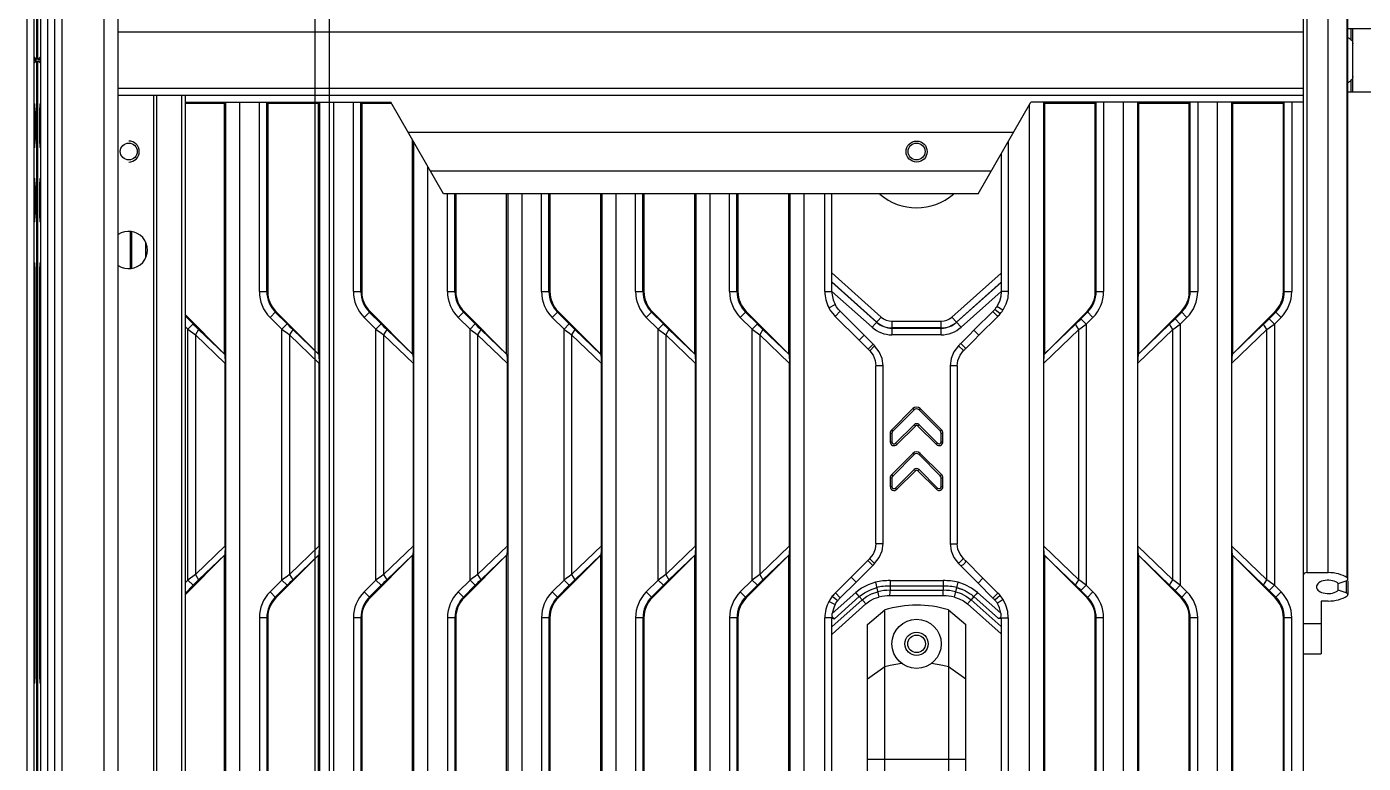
# Model space of a CAD drawing. Header units: millimetres. Extents: x -3132 to 28633, y 682 to 5849.
# Drawn here: x 23559.4 to 23749.4, y 4235.7 to 4340.5 of the extents above; entities that cross this region are included whole.
import ezdxf

# ---------------------------------------------------------------- set-up
doc = ezdxf.new("R2010")
doc.units = ezdxf.units.MM
doc.layers.add('02___PRT_ALL_AXES', color=7, linetype='Continuous')

# ---------------------------------------------------------------- blocks, each defined once
blk = doc.blocks.new('134567')
at = {"color": 7, "linetype": 'Continuous'}
for p, q in [((3385.58, -350.66), (3385.58, 376.34)), ((3206.08, -323.66), (3206.08, 349.34)), ((3208.08, -323.66), (3208.08, 349.34)), ((3215.08, -323.66), (3215.08, 349.34)), ((3217.08, -323.66), (3217.08, 349.34)), ((3705.08, 349.34), (3705.08, -323.66)), ((3391.78, -185.78), (3391.78, 211.46)), ((3386.08, 210.73), (3386.08, -185.04)), ((3389.08, -185.04), (3389.08, 210.73)), ((3391.89, -111.27), (3391.89, 136.96)), ((3705.48, 137.74), (3705.48, -112.06)), ((3205.68, -112.06), (3205.68, 4.84)), ((3385.58, -108.16), (3217.08, -108.16)), ((3205.68, -112.06), (3206.08, -111.66)), ((3206.08, -112.06), (3205.68, -112.06)), ((3705.48, -112.06), (3705.08, -111.66)), ((3705.48, -112.06), (3705.08, -112.06)), ((3206.08, -112.66), (3205.68, -112.26)), ((3205.68, -229.16), (3205.68, -112.26)), ((3205.68, -112.26), (3206.08, -112.26)), ((3391.89, -185.96), (3391.89, -113.04)), ((3705.48, -112.26), (3705.08, -112.26)), ((3705.08, -112.66), (3705.48, -112.26)), ((3705.48, -112.26), (3705.48, -217.16)), ((3217.08, -116.16), (3385.58, -116.16)), ((3217.08, -117.16), (3385.58, -117.16)), ((3222.08, -117.16), (3222.08, -298.16)), ((3222.58, -321.16), (3222.58, -117.16)), ((3226.08, -117.16), (3226.08, -323.16)), ((3226.58, -117.16), (3226.58, -323.16)), ((3205.9, -119.43), (3205.9, -123.53)), ((3206.08, -119.43), (3205.9, -119.43)), ((3205.95, -118.43), (3206.08, -118.3)), ((3205.95, -118.43), (3206.08, -118.43)), ((3226.58, -118.16), (3255.83, -118.16)), ((3226.58, -118.29), (3232.19, -118.29)), ((3232.19, -118.29), (3232.32, -118.16)), ((3232.19, -153.96), (3232.19, -118.29)), ((3232.34, -118.16), (3232.34, -323.16)), ((3234.33, -118.16), (3234.33, -323.16)), ((3237.15, -145.07), (3237.15, -118.16)), ((3238.2, -145.07), (3238.2, -118.15)), ((3238.34, -118.29), (3238.21, -118.16)), ((3238.34, -118.29), (3238.34, -145.07)), ((3238.34, -118.29), (3245.56, -118.29)), ((3245.56, -118.29), (3245.69, -118.16)), ((3245.56, -153.96), (3245.56, -118.29)), ((3245.71, -118.16), (3245.71, -341.16)), ((3247.7, -118.16), (3247.7, -341.16)), ((3250.52, -145.07), (3250.52, -118.16)), ((3251.57, -145.07), (3251.57, -118.15)), ((3251.71, -118.29), (3251.58, -118.16)), ((3251.71, -118.29), (3251.71, -145.07)), ((3251.71, -118.29), (3255.9, -118.29)), ((3263.33, -131.16), (3255.83, -118.16)), ((3339.33, -131.16), (3346.84, -118.16)), ((3346.61, -341.16), (3346.61, -118.55)), ((3385.58, -118.16), (3346.84, -118.16)), ((3348.61, -118.16), (3348.61, -341.16)), ((3348.75, -118.29), (3348.62, -118.16)), ((3348.75, -118.29), (3355.98, -118.29)), ((3348.75, -118.29), (3348.75, -153.96)), ((3355.98, -118.29), (3356.11, -118.16)), ((3355.98, -145.07), (3355.98, -118.29)), ((3356.11, -145.07), (3356.1, -118.15)), ((3357.17, -118.16), (3357.17, -145.07)), ((3359.98, -341.16), (3359.98, -118.16)), ((3361.98, -118.16), (3361.98, -341.16)), ((3362.12, -118.29), (3361.99, -118.16)), ((3362.12, -118.29), (3369.35, -118.29)), ((3362.12, -118.29), (3362.12, -153.96)), ((3369.35, -118.29), (3369.48, -118.16)), ((3369.35, -145.07), (3369.35, -118.29)), ((3369.48, -145.07), (3369.47, -118.15)), ((3370.54, -118.16), (3370.54, -145.07)), ((3373.35, -341.16), (3373.35, -118.16)), ((3375.35, -118.16), (3375.35, -341.16)), ((3375.49, -118.29), (3375.36, -118.16)), ((3375.49, -118.29), (3382.72, -118.29)), ((3375.49, -118.29), (3375.49, -153.96)), ((3382.72, -118.29), (3382.85, -118.16)), ((3382.72, -145.07), (3382.72, -118.29)), ((3382.85, -145.07), (3382.84, -118.15)), ((3383.91, -118.16), (3383.91, -145.07)), ((3705.08, -118.3), (3705.21, -118.43)), ((3705.08, -118.43), (3705.21, -118.43)), ((3705.26, -119.43), (3705.08, -119.43)), ((3705.26, -119.43), (3705.26, -123.53)), ((3258.28, -122.41), (3344.39, -122.41)), ((3205.9, -123.53), (3206.08, -123.53)), ((3205.95, -124.53), (3206.08, -124.66)), ((3206.08, -124.53), (3205.95, -124.53)), ((3258.93, -153.96), (3258.93, -123.54)), ((3259.08, -123.79), (3259.08, -341.16)), ((3343.61, -123.74), (3343.61, -145.07)), ((3705.08, -123.53), (3705.26, -123.53)), ((3705.21, -124.53), (3705.08, -124.53)), ((3705.08, -124.66), (3705.21, -124.53)), ((3261.07, -127.24), (3261.07, -341.16)), ((3342.61, -125.48), (3342.61, -145.06)), ((3205.95, -129.03), (3206.08, -128.9)), ((3205.95, -129.03), (3206.08, -129.03)), ((3261.46, -127.91), (3341.21, -127.91)), ((3705.08, -128.9), (3705.21, -129.03)), ((3705.08, -129.03), (3705.21, -129.03)), ((3205.9, -130.03), (3205.9, -134.13)), ((3206.08, -130.03), (3205.9, -130.03)), ((3705.26, -130.03), (3705.08, -130.03)), ((3705.26, -130.03), (3705.26, -134.13)), ((3339.33, -131.16), (3263.33, -131.16)), ((3263.89, -145.07), (3263.89, -131.16)), ((3264.94, -145.07), (3264.94, -131.16)), ((3265.08, -131.16), (3265.08, -145.07)), ((3272.3, -153.96), (3272.3, -131.16)), ((3272.45, -131.16), (3272.45, -341.16)), ((3274.44, -131.16), (3274.44, -341.16)), ((3277.26, -145.07), (3277.26, -131.16)), ((3278.31, -145.07), (3278.31, -131.16)), ((3278.45, -131.16), (3278.45, -145.07)), ((3285.67, -153.96), (3285.67, -131.16)), ((3285.82, -131.16), (3285.82, -341.16)), ((3287.81, -131.16), (3287.81, -341.16)), ((3290.63, -145.07), (3290.63, -131.16)), ((3291.68, -145.07), (3291.68, -131.16)), ((3291.82, -131.16), (3291.82, -145.07)), ((3299.04, -153.96), (3299.04, -131.16)), ((3299.19, -131.16), (3299.19, -341.16)), ((3301.18, -131.16), (3301.18, -341.16)), ((3304, -145.07), (3304, -131.16)), ((3305.05, -145.07), (3305.05, -131.16)), ((3305.19, -131.16), (3305.19, -145.07)), ((3312.41, -153.96), (3312.41, -131.16)), ((3312.56, -131.16), (3312.56, -341.16)), ((3314.55, -131.16), (3314.55, -341.16)), ((3317.55, -145.07), (3317.55, -131.16)), ((3318.55, -145.05), (3318.55, -131.16)), ((3205.9, -134.13), (3206.08, -134.13)), ((3705.08, -134.13), (3705.26, -134.13)), ((3205.95, -135.13), (3206.08, -135.26)), ((3206.08, -135.13), (3205.95, -135.13)), ((3218.82, -141.78), (3218.82, -136.53)), ((3218.97, -136.55), (3218.97, -141.77)), ((3705.21, -135.13), (3705.08, -135.13)), ((3705.08, -135.26), (3705.21, -135.13)), ((3220.96, -138.05), (3220.96, -140.26)), ((3205.9, -142.03), (3205.9, -199.7)), ((3206.08, -142.03), (3205.9, -142.03)), ((3205.95, -141.03), (3206.08, -140.9)), ((3205.95, -141.03), (3206.08, -141.03)), ((3325.56, -148.7), (3318.55, -142.41)), ((3342.61, -142.44), (3335.61, -148.7)), ((3705.08, -140.9), (3705.21, -141.03)), ((3705.08, -141.03), (3705.21, -141.03)), ((3705.26, -142.03), (3705.08, -142.03)), ((3705.26, -199.7), (3705.26, -142.03)), ((3324.93, -149.41), (3318.55, -143.69)), ((3318.55, -143.75), (3324.9, -149.44)), ((3342.61, -143.71), (3336.24, -149.41)), ((3336.27, -149.44), (3342.61, -143.77)), ((3237.15, -145.07), (3238.34, -145.07)), ((3250.52, -145.07), (3251.71, -145.07)), ((3263.89, -145.07), (3265.08, -145.07)), ((3277.26, -145.07), (3278.45, -145.07)), ((3290.63, -145.07), (3291.82, -145.07)), ((3304, -145.07), (3305.19, -145.07)), ((3317.55, -145.07), (3318.55, -145.04)), ((3318.55, -145.04), (3324.26, -150.15)), ((3336.91, -150.15), (3342.61, -145.05)), ((3343.61, -145.07), (3342.61, -145.05)), ((3355.98, -145.07), (3357.17, -145.07)), ((3369.35, -145.07), (3370.54, -145.07)), ((3382.72, -145.07), (3383.91, -145.07)), ((3239.51, -147.9), (3238.67, -148.74)), ((3241.1, -149.68), (3239.41, -148)), ((3245.56, -153.96), (3239.51, -147.9)), ((3252.88, -147.9), (3252.04, -148.74)), ((3254.47, -149.68), (3252.78, -148)), ((3258.93, -153.96), (3252.88, -147.9)), ((3266.25, -147.9), (3265.41, -148.74)), ((3267.84, -149.68), (3266.15, -148)), ((3272.3, -153.96), (3266.25, -147.9)), ((3279.62, -147.9), (3278.78, -148.74)), ((3281.21, -149.68), (3279.52, -148)), ((3285.67, -153.96), (3279.62, -147.9)), ((3292.99, -147.9), (3292.15, -148.74)), ((3294.58, -149.68), (3292.89, -148)), ((3299.04, -153.96), (3292.99, -147.9)), ((3306.36, -147.9), (3305.52, -148.74)), ((3307.95, -149.68), (3306.26, -148)), ((3312.41, -153.96), (3306.36, -147.9)), ((3318.11, -147.36), (3319, -146.91)), ((3319.02, -148.6), (3319.72, -147.88)), ((3323.12, -151.28), (3319.72, -147.88)), ((3341.52, -147.8), (3338.74, -150.58)), ((3342.13, -148.6), (3341.43, -147.89)), ((3342.46, -148.24), (3341.69, -147.6)), ((3342.86, -147.71), (3342.01, -147.17)), ((3354.81, -147.9), (3348.75, -153.96)), ((3353.95, -148.95), (3354.9, -148)), ((3355.65, -148.74), (3354.81, -147.9)), ((3368.18, -147.9), (3362.12, -153.96)), ((3367.32, -148.95), (3368.27, -148)), ((3369.02, -148.74), (3368.18, -147.9)), ((3381.55, -147.9), (3375.49, -153.96)), ((3380.69, -148.95), (3381.64, -148)), ((3382.39, -148.74), (3381.55, -147.9)), ((3232.19, -153.96), (3226.58, -148.35)), ((3227.73, -149.68), (3226.58, -148.54)), ((3226.58, -150.03), (3226.99, -150.43)), ((3226.99, -150.43), (3227.73, -149.68)), ((3238.67, -148.74), (3240.36, -150.43)), ((3240.36, -150.43), (3241.1, -149.68)), ((3252.04, -148.74), (3253.73, -150.43)), ((3253.73, -150.43), (3254.47, -149.68)), ((3265.41, -148.74), (3267.1, -150.43)), ((3267.1, -150.43), (3267.84, -149.68)), ((3278.78, -148.74), (3280.47, -150.43)), ((3280.47, -150.43), (3281.21, -149.68)), ((3292.15, -148.74), (3293.84, -150.43)), ((3293.84, -150.43), (3294.58, -149.68)), ((3305.52, -148.74), (3307.21, -150.43)), ((3307.21, -150.43), (3307.95, -149.68)), ((3319.02, -148.6), (3322.42, -151.99)), ((3324.26, -150.15), (3325.56, -148.7)), ((3327.08, -149.28), (3334.09, -149.28)), ((3327.08, -149.28), (3327.08, -151.22)), ((3334.09, -151.22), (3334.09, -149.28)), ((3335.61, -148.7), (3336.91, -150.15)), ((3339.45, -151.29), (3342.13, -148.6)), ((3353.17, -149.72), (3348.74, -153.99)), ((3353.63, -150.46), (3353.17, -149.72)), ((3353.95, -148.95), (3354.7, -149.69)), ((3354.7, -149.69), (3355.65, -148.74)), ((3354.7, -149.69), (3354.7, -186.83)), ((3366.54, -149.72), (3362.11, -153.99)), ((3367, -150.46), (3366.54, -149.72)), ((3367.32, -148.95), (3368.07, -149.69)), ((3368.07, -149.69), (3369.02, -148.74)), ((3368.07, -149.69), (3368.07, -186.83)), ((3379.91, -149.72), (3375.48, -153.99)), ((3380.37, -150.46), (3379.91, -149.72)), ((3380.69, -148.95), (3381.44, -149.69)), ((3381.44, -149.69), (3382.39, -148.74)), ((3381.44, -149.69), (3381.44, -186.83)), ((3226.99, -186.1), (3226.99, -150.43)), ((3228.52, -150.46), (3228.06, -151.2)), ((3228.06, -151.2), (3232.3, -155.3)), ((3228.06, -151.2), (3228.06, -185.32)), ((3232.23, -154.04), (3228.52, -150.46)), ((3240.36, -186.1), (3240.36, -150.43)), ((3241.89, -150.46), (3241.43, -151.2)), ((3241.43, -151.2), (3245.67, -155.3)), ((3241.43, -151.2), (3241.43, -185.32)), ((3245.6, -154.04), (3241.89, -150.46)), ((3253.73, -186.1), (3253.73, -150.43)), ((3255.26, -150.46), (3254.8, -151.2)), ((3254.8, -151.2), (3259.04, -155.3)), ((3254.8, -151.2), (3254.8, -185.32)), ((3258.97, -154.04), (3255.26, -150.46)), ((3267.1, -186.1), (3267.1, -150.43)), ((3268.63, -150.46), (3268.17, -151.2)), ((3268.17, -151.2), (3272.41, -155.3)), ((3268.17, -151.2), (3268.17, -185.32)), ((3272.34, -154.04), (3268.63, -150.46)), ((3280.47, -186.1), (3280.47, -150.43)), ((3282, -150.46), (3281.54, -151.2)), ((3281.54, -151.2), (3285.78, -155.3)), ((3281.54, -151.2), (3281.54, -185.32)), ((3285.71, -154.04), (3282, -150.46)), ((3293.84, -186.1), (3293.84, -150.43)), ((3295.37, -150.46), (3294.91, -151.2)), ((3294.91, -151.2), (3299.15, -155.3)), ((3294.91, -151.2), (3294.91, -185.32)), ((3299.08, -154.04), (3295.37, -150.46)), ((3307.21, -186.1), (3307.21, -150.43)), ((3308.74, -150.46), (3308.28, -151.2)), ((3308.28, -151.2), (3312.52, -155.3)), ((3308.28, -151.2), (3308.28, -185.32)), ((3312.45, -154.04), (3308.74, -150.46)), ((3322.42, -151.99), (3323.12, -151.28)), ((3322.42, -151.99), (3323.7, -153.26)), ((3324.4, -152.55), (3323.12, -151.28)), ((3334.09, -150.23), (3327.08, -150.23)), ((3327.08, -150.28), (3334.09, -150.28)), ((3334.09, -151.22), (3327.08, -151.22)), ((3338.74, -150.58), (3339.45, -151.29)), ((3348.67, -155.25), (3353.63, -150.46)), ((3353.63, -186.06), (3353.63, -150.46)), ((3362.04, -155.25), (3367, -150.46)), ((3367, -186.06), (3367, -150.46)), ((3375.41, -155.25), (3380.37, -150.46)), ((3380.37, -186.06), (3380.37, -150.46)), ((3323.7, -153.26), (3324.4, -152.55)), ((3323.92, -153.48), (3324.62, -152.77)), ((3337.25, -153.47), (3336.55, -152.77)), ((3337.58, -153.15), (3336.87, -152.44)), ((3232.23, -154.04), (3232.19, -153.96)), ((3232.23, -154.04), (3232.3, -155.3)), ((3232.3, -181.23), (3232.3, -155.3)), ((3245.6, -154.04), (3245.56, -153.96)), ((3245.6, -154.04), (3245.67, -155.3)), ((3245.67, -181.23), (3245.67, -155.3)), ((3258.97, -154.04), (3259.04, -155.3)), ((3259.04, -181.23), (3259.04, -155.3)), ((3272.34, -154.04), (3272.3, -153.96)), ((3272.34, -154.04), (3272.41, -155.3)), ((3272.41, -181.23), (3272.41, -155.3)), ((3285.71, -154.04), (3285.67, -153.96)), ((3285.71, -154.04), (3285.78, -155.3)), ((3285.78, -181.23), (3285.78, -155.3)), ((3299.08, -154.04), (3299.04, -153.96)), ((3299.08, -154.04), (3299.15, -155.3)), ((3299.15, -181.23), (3299.15, -155.3)), ((3312.45, -154.04), (3312.41, -153.96)), ((3312.45, -154.04), (3312.52, -155.3)), ((3312.52, -181.23), (3312.52, -155.3)), ((3325.81, -155.61), (3324.81, -155.61)), ((3324.81, -180.91), (3324.81, -155.61)), ((3325.81, -180.91), (3325.81, -155.61)), ((3336.36, -155.61), (3335.36, -155.61)), ((3335.36, -155.61), (3335.36, -180.91)), ((3336.36, -155.61), (3336.36, -180.92)), ((3348.67, -155.25), (3348.74, -153.99)), ((3348.67, -181.27), (3348.67, -155.25)), ((3348.74, -153.99), (3348.75, -153.96)), ((3362.04, -155.25), (3362.11, -153.99)), ((3362.04, -181.27), (3362.04, -155.25)), ((3362.11, -153.99), (3362.12, -153.96)), ((3375.41, -155.25), (3375.48, -153.99)), ((3375.41, -181.27), (3375.41, -155.25)), ((3375.48, -153.99), (3375.49, -153.96)), ((3330.05, -161.71), (3327.05, -164.71)), ((3327.23, -164.89), (3330.23, -161.89)), ((3330.23, -161.89), (3330.05, -161.71)), ((3331.11, -161.71), (3330.94, -161.89)), ((3330.94, -161.89), (3333.94, -164.89)), ((3334.11, -164.71), (3331.11, -161.71)), ((3327.08, -165.24), (3326.83, -165.24)), ((3326.83, -165.24), (3326.83, -166.43)), ((3327.05, -164.71), (3327.23, -164.89)), ((3327.08, -165.24), (3327.08, -166.43)), ((3330.23, -164.01), (3327.6, -166.64)), ((3327.77, -166.82), (3330.41, -164.19)), ((3330.41, -164.19), (3330.23, -164.01)), ((3330.94, -164.01), (3330.76, -164.19)), ((3330.76, -164.19), (3333.39, -166.82)), ((3333.57, -166.64), (3330.94, -164.01)), ((3333.94, -164.89), (3334.11, -164.71)), ((3334.33, -165.24), (3334.08, -165.24)), ((3334.08, -166.43), (3334.08, -165.24)), ((3334.33, -166.43), (3334.33, -165.24)), ((3326.83, -166.43), (3327.08, -166.43)), ((3327.6, -166.64), (3327.77, -166.82)), ((3333.39, -166.82), (3333.57, -166.64)), ((3334.08, -166.43), (3334.33, -166.43)), ((3330.05, -168.08), (3327.05, -171.08)), ((3327.23, -171.25), (3330.23, -168.25)), ((3330.23, -168.25), (3330.05, -168.08)), ((3331.11, -168.08), (3330.94, -168.25)), ((3330.94, -168.25), (3333.94, -171.25)), ((3334.11, -171.08), (3331.11, -168.08)), ((3330.23, -170.37), (3327.6, -173.01)), ((3327.77, -173.18), (3330.41, -170.55)), ((3330.41, -170.55), (3330.23, -170.37)), ((3330.94, -170.37), (3330.76, -170.55)), ((3330.76, -170.55), (3333.39, -173.18)), ((3333.57, -173.01), (3330.94, -170.37)), ((3327.08, -171.61), (3326.83, -171.61)), ((3326.83, -171.61), (3326.83, -172.8)), ((3326.83, -172.8), (3327.08, -172.8)), ((3327.05, -171.08), (3327.23, -171.25)), ((3327.08, -171.61), (3327.08, -172.8)), ((3333.94, -171.25), (3334.11, -171.08)), ((3334.33, -171.61), (3334.08, -171.61)), ((3334.08, -172.8), (3334.08, -171.61)), ((3334.08, -172.8), (3334.33, -172.8)), ((3334.33, -172.8), (3334.33, -171.61)), ((3327.6, -173.01), (3327.77, -173.18)), ((3333.39, -173.18), (3333.57, -173.01)), ((3232.3, -181.23), (3228.06, -185.32)), ((3232.3, -181.23), (3232.23, -182.49)), ((3245.67, -181.23), (3241.43, -185.32)), ((3245.67, -181.23), (3245.6, -182.49)), ((3259.04, -181.23), (3254.8, -185.32)), ((3259.04, -181.23), (3258.97, -182.49)), ((3272.41, -181.23), (3268.17, -185.32)), ((3272.41, -181.23), (3272.34, -182.49)), ((3285.78, -181.23), (3281.54, -185.32)), ((3285.78, -181.23), (3285.71, -182.49)), ((3299.15, -181.23), (3294.91, -185.32)), ((3299.15, -181.23), (3299.08, -182.49)), ((3312.52, -181.23), (3308.28, -185.32)), ((3312.52, -181.23), (3312.45, -182.49)), ((3324.81, -180.91), (3325.81, -180.91)), ((3335.36, -180.92), (3336.36, -180.92)), ((3353.63, -186.06), (3348.67, -181.27)), ((3348.74, -182.54), (3348.67, -181.27)), ((3367, -186.06), (3362.04, -181.27)), ((3362.11, -182.54), (3362.04, -181.27)), ((3380.37, -186.06), (3375.41, -181.27)), ((3375.48, -182.54), (3375.41, -181.27)), ((3226.58, -188.18), (3232.19, -182.57)), ((3228.52, -186.07), (3232.23, -182.49)), ((3232.23, -182.49), (3232.19, -182.57)), ((3232.19, -291.74), (3232.19, -182.57)), ((3239.51, -188.62), (3245.56, -182.57)), ((3241.89, -186.07), (3245.6, -182.49)), ((3245.6, -182.49), (3245.56, -182.57)), ((3245.56, -291.74), (3245.56, -182.57)), ((3252.88, -188.62), (3258.93, -182.57)), ((3255.26, -186.07), (3258.97, -182.49)), ((3258.97, -182.49), (3258.93, -182.57)), ((3258.93, -291.74), (3258.93, -182.57)), ((3266.25, -188.62), (3272.3, -182.57)), ((3268.63, -186.07), (3272.34, -182.49)), ((3272.34, -182.49), (3272.3, -182.57)), ((3272.3, -291.74), (3272.3, -182.57)), ((3279.62, -188.62), (3285.67, -182.57)), ((3282, -186.07), (3285.71, -182.49)), ((3285.71, -182.49), (3285.67, -182.57)), ((3285.67, -291.74), (3285.67, -182.57)), ((3292.99, -188.62), (3299.04, -182.57)), ((3295.37, -186.07), (3299.08, -182.49)), ((3299.08, -182.49), (3299.04, -182.57)), ((3299.04, -291.74), (3299.04, -182.57)), ((3306.36, -188.62), (3312.41, -182.57)), ((3308.74, -186.07), (3312.45, -182.49)), ((3312.45, -182.49), (3312.41, -182.57)), ((3312.41, -291.74), (3312.41, -182.57)), ((3323.63, -183.33), (3324.34, -184.04)), ((3323.91, -183.05), (3324.62, -183.76)), ((3337.25, -183.05), (3336.54, -183.75)), ((3336.87, -184.09), (3339.32, -186.54)), ((3340.02, -185.83), (3337.58, -183.38)), ((3348.74, -182.53), (3353.17, -186.81)), ((3348.74, -182.55), (3348.75, -182.55)), ((3348.75, -182.55), (3348.75, -291.75)), ((3348.75, -182.56), (3354.81, -188.62)), ((3362.11, -182.53), (3366.54, -186.81)), ((3362.11, -182.55), (3362.12, -182.55)), ((3362.12, -182.55), (3362.12, -291.75)), ((3362.12, -182.56), (3368.18, -188.62)), ((3375.48, -182.53), (3379.91, -186.81)), ((3375.48, -182.55), (3375.49, -182.55)), ((3375.49, -182.55), (3375.49, -291.75)), ((3375.49, -182.56), (3381.55, -188.62)), ((3226.99, -186.1), (3226.58, -186.5)), ((3227.73, -186.84), (3226.99, -186.1)), ((3228.06, -185.32), (3228.52, -186.07)), ((3240.36, -186.1), (3238.67, -187.78)), ((3241.1, -186.84), (3240.36, -186.1)), ((3241.43, -185.32), (3241.89, -186.07)), ((3253.73, -186.1), (3252.04, -187.78)), ((3254.47, -186.84), (3253.73, -186.1)), ((3254.8, -185.32), (3255.26, -186.07)), ((3267.1, -186.1), (3265.41, -187.78)), ((3267.84, -186.84), (3267.1, -186.1)), ((3268.17, -185.32), (3268.63, -186.07)), ((3280.47, -186.1), (3278.78, -187.78)), ((3281.21, -186.84), (3280.47, -186.1)), ((3281.54, -185.32), (3282, -186.07)), ((3293.84, -186.1), (3292.15, -187.78)), ((3294.58, -186.84), (3293.84, -186.1)), ((3294.91, -185.32), (3295.37, -186.07)), ((3307.21, -186.1), (3305.52, -187.78)), ((3307.95, -186.84), (3307.21, -186.1)), ((3308.28, -185.32), (3308.74, -186.07)), ((3321.26, -185.7), (3319.03, -187.92)), ((3321.26, -185.7), (3321.97, -186.41)), ((3326.81, -186.17), (3334.35, -186.17)), ((3340.02, -185.83), (3339.32, -186.54)), ((3342.14, -187.94), (3340.02, -185.83)), ((3353.17, -186.81), (3353.63, -186.06)), ((3366.54, -186.81), (3367, -186.06)), ((3379.91, -186.81), (3380.37, -186.06)), ((3386.08, -185.04), (3389.08, -185.04)), ((3227.73, -186.84), (3226.58, -187.99)), ((3238.67, -187.78), (3239.51, -188.62)), ((3241.1, -186.84), (3239.41, -188.53)), ((3252.04, -187.78), (3252.88, -188.62)), ((3254.47, -186.84), (3252.78, -188.53)), ((3265.41, -187.78), (3266.25, -188.62)), ((3267.84, -186.84), (3266.15, -188.53)), ((3278.78, -187.78), (3279.62, -188.62)), ((3281.21, -186.84), (3279.52, -188.53)), ((3292.15, -187.78), (3292.99, -188.62)), ((3294.58, -186.84), (3292.89, -188.53)), ((3305.52, -187.78), (3306.36, -188.62)), ((3307.95, -186.84), (3306.26, -188.53)), ((3321.92, -187.86), (3318.6, -190.84)), ((3319.03, -187.92), (3319.73, -188.63)), ((3319.73, -188.63), (3321.97, -186.41)), ((3322.44, -188.45), (3321.92, -187.86)), ((3324.72, -186.41), (3325.23, -188.51)), ((3334.36, -186.95), (3326.81, -186.95)), ((3326.81, -186.95), (3326.81, -187.55)), ((3326.81, -187.55), (3334.36, -187.55)), ((3334.36, -186.95), (3334.36, -187.55)), ((3335.96, -188.51), (3336.47, -186.41)), ((3342.56, -190.82), (3339.25, -187.86)), ((3339.32, -186.54), (3341.44, -188.65)), ((3342.14, -187.94), (3341.44, -188.65)), ((3354.7, -186.83), (3353.95, -187.58)), ((3354.9, -188.53), (3353.95, -187.58)), ((3355.65, -187.78), (3354.7, -186.83)), ((3354.81, -188.62), (3355.65, -187.78)), ((3368.07, -186.83), (3367.32, -187.58)), ((3368.27, -188.53), (3367.32, -187.58)), ((3369.02, -187.78), (3368.07, -186.83)), ((3368.18, -188.62), (3369.02, -187.78)), ((3381.44, -186.83), (3380.69, -187.58)), ((3381.64, -188.53), (3380.69, -187.58)), ((3382.39, -187.78), (3381.44, -186.83)), ((3381.55, -188.62), (3382.39, -187.78)), ((3390.51, -186.59), (3391.64, -186.21)), ((3390.51, -187.54), (3390.51, -186.59)), ((3391.64, -187.92), (3390.51, -187.54)), ((3391.64, -186.21), (3391.64, -187.92)), ((3391.89, -186.21), (3391.89, -188.17)), ((3318.13, -189.13), (3319.01, -189.59)), ((3318.55, -192.74), (3322.84, -188.89)), ((3318.56, -193.79), (3323.36, -189.48)), ((3318.6, -188.4), (3319.38, -189.02)), ((3322.44, -188.45), (3318.93, -191.6)), ((3322.44, -188.45), (3322.84, -188.89)), ((3322.98, -189.06), (3322.84, -188.89)), ((3323.36, -189.48), (3322.98, -189.06)), ((3334.37, -188.33), (3326.8, -188.33)), ((3337.82, -189.48), (3338.19, -189.05)), ((3337.82, -189.47), (3342.61, -193.76)), ((3338.19, -189.05), (3338.33, -188.89)), ((3338.73, -188.44), (3338.33, -188.89)), ((3338.33, -188.89), (3342.61, -192.72)), ((3342.24, -191.58), (3338.73, -188.44)), ((3342.46, -188.28), (3341.69, -188.93)), ((3342.02, -189.36), (3342.87, -188.83)), ((3389.08, -189.08), (3388.08, -189.08)), ((3388.08, -189.08), (3388.08, -196.59)), ((3237.15, -191.45), (3237.15, -282.86)), ((3238.34, -191.45), (3237.15, -191.45)), ((3238.2, -191.45), (3238.2, -282.86)), ((3238.34, -191.45), (3238.34, -282.86)), ((3250.52, -191.45), (3250.52, -282.86)), ((3251.71, -191.45), (3250.52, -191.45)), ((3251.57, -191.45), (3251.57, -282.86)), ((3251.71, -191.45), (3251.71, -282.86)), ((3263.89, -191.45), (3263.89, -282.86)), ((3265.08, -191.45), (3263.89, -191.45)), ((3264.94, -191.45), (3264.94, -282.86)), ((3265.08, -191.45), (3265.08, -282.86)), ((3277.26, -191.45), (3277.26, -282.86)), ((3278.45, -191.45), (3277.26, -191.45)), ((3278.31, -191.45), (3278.31, -282.86)), ((3278.45, -191.45), (3278.45, -282.86)), ((3291.82, -191.45), (3290.63, -191.45)), ((3290.63, -191.45), (3290.63, -282.86)), ((3291.68, -191.45), (3291.68, -282.86)), ((3291.82, -191.45), (3291.82, -282.86)), ((3305.19, -191.45), (3304, -191.45)), ((3304, -191.45), (3304, -282.86)), ((3305.05, -191.45), (3305.05, -282.86)), ((3305.19, -191.45), (3305.19, -282.86)), ((3318.7, -191.45), (3317.55, -191.45)), ((3317.55, -282.86), (3317.55, -191.45)), ((3318.55, -191.53), (3318.93, -191.6)), ((3318.56, -282.51), (3318.55, -191.53)), ((3323.58, -192.42), (3326.05, -190.33)), ((3326.05, -283.98), (3326.05, -190.33)), ((3335.11, -190.32), (3337.58, -192.41)), ((3335.11, -190.32), (3335.11, -283.99)), ((3342.24, -191.58), (3342.61, -191.51)), ((3342.51, -191.37), (3342.45, -191.45)), ((3342.45, -191.45), (3343.61, -191.45)), ((3342.61, -191.51), (3342.61, -282.53)), ((3343.61, -191.45), (3343.61, -282.86)), ((3357.17, -191.45), (3355.98, -191.45)), ((3355.98, -282.86), (3355.98, -191.45)), ((3356.11, -282.86), (3356.11, -191.45)), ((3357.17, -282.86), (3357.17, -191.45)), ((3370.54, -191.45), (3369.35, -191.45)), ((3369.35, -282.86), (3369.35, -191.45)), ((3369.48, -282.86), (3369.48, -191.45)), ((3370.54, -282.86), (3370.54, -191.45)), ((3383.91, -191.45), (3382.72, -191.45)), ((3382.72, -282.86), (3382.72, -191.45)), ((3382.85, -282.86), (3382.85, -191.45)), ((3383.91, -282.86), (3383.91, -191.45)), ((3323.58, -281.89), (3323.58, -192.42)), ((3337.58, -281.9), (3337.58, -192.41)), ((3385.58, -192.26), (3388.08, -192.26)), ((3385.58, -196.59), (3388.08, -196.59)), ((3323.58, -200.16), (3326.05, -198.38)), ((3335.11, -198.37), (3337.58, -200.15)), ((3205.9, -199.7), (3206.08, -199.7)), ((3205.95, -200.69), (3206.08, -200.82)), ((3206.08, -200.69), (3205.95, -200.69)), ((3705.08, -199.7), (3705.26, -199.7)), ((3705.21, -200.7), (3705.08, -200.7)), ((3705.08, -200.83), (3705.21, -200.7)), ((3337.58, -211.63), (3323.58, -211.63))]:
    blk.add_line(p, q, dxfattribs=at)
for points in [[(3342.61, -145.05), (3342.55, -145.78), (3342.35, -146.5), (3342.01, -147.17)], [(3343.61, -145.07), (3343.53, -145.99), (3343.27, -146.88), (3342.86, -147.71)], [(3318.11, -147.36), (3318.35, -147.79), (3318.66, -148.2), (3319.02, -148.6)], [(3319.72, -147.88), (3319.43, -147.57), (3319.19, -147.24), (3319, -146.91)], [(3341.69, -147.6), (3341.61, -147.7), (3341.52, -147.8)], [(3342.01, -147.17), (3341.92, -147.32), (3341.81, -147.45), (3341.69, -147.6)], [(3342.46, -148.24), (3342.6, -148.06), (3342.74, -147.89), (3342.86, -147.71)], [(3228.52, -150.46), (3228.26, -150.21), (3228, -149.95), (3227.73, -149.68)], [(3241.89, -150.46), (3241.63, -150.21), (3241.37, -149.95), (3241.1, -149.68)], [(3255.26, -150.46), (3255, -150.21), (3254.74, -149.95), (3254.47, -149.68)], [(3268.63, -150.46), (3268.37, -150.21), (3268.11, -149.95), (3267.84, -149.68)], [(3282, -150.46), (3281.74, -150.21), (3281.48, -149.95), (3281.21, -149.68)], [(3295.37, -150.46), (3295.11, -150.21), (3294.85, -149.95), (3294.58, -149.68)], [(3308.74, -150.46), (3308.48, -150.21), (3308.22, -149.95), (3307.95, -149.68)], [(3342.13, -148.6), (3342.24, -148.49), (3342.35, -148.37), (3342.46, -148.24)], [(3353.95, -148.95), (3353.68, -149.21), (3353.42, -149.47), (3353.17, -149.72)], [(3353.63, -150.46), (3353.98, -150.21), (3354.34, -149.96), (3354.7, -149.69)], [(3367.32, -148.95), (3367.05, -149.21), (3366.79, -149.47), (3366.54, -149.72)], [(3367, -150.46), (3367.35, -150.21), (3367.71, -149.96), (3368.07, -149.69)], [(3380.69, -148.95), (3380.42, -149.21), (3380.16, -149.47), (3379.91, -149.72)], [(3380.37, -150.46), (3380.72, -150.21), (3381.08, -149.96), (3381.44, -149.69)], [(3226.99, -150.43), (3227.35, -150.69), (3227.71, -150.95), (3228.06, -151.2)], [(3240.36, -150.43), (3240.72, -150.69), (3241.08, -150.95), (3241.43, -151.2)], [(3253.73, -150.43), (3254.09, -150.69), (3254.45, -150.95), (3254.8, -151.2)], [(3267.1, -150.43), (3267.46, -150.69), (3267.82, -150.95), (3268.17, -151.2)], [(3280.47, -150.43), (3280.83, -150.69), (3281.19, -150.95), (3281.54, -151.2)], [(3293.84, -150.43), (3294.2, -150.69), (3294.56, -150.95), (3294.91, -151.2)], [(3307.21, -150.43), (3307.57, -150.69), (3307.93, -150.95), (3308.28, -151.2)], [(3338.74, -150.58), (3338.12, -151.2), (3337.5, -151.82), (3336.87, -152.44)], [(3337.58, -153.15), (3338.2, -152.53), (3338.82, -151.91), (3339.45, -151.29)], [(3323.92, -153.48), (3324.41, -154.13), (3324.71, -154.85), (3324.81, -155.61)], [(3325.81, -155.61), (3325.67, -154.59), (3325.27, -153.63), (3324.62, -152.77)], [(3336.55, -152.77), (3335.89, -153.62), (3335.49, -154.59), (3335.36, -155.61)], [(3336.36, -155.61), (3336.46, -154.85), (3336.76, -154.12), (3337.25, -153.47)], [(3324.81, -180.91), (3324.7, -181.68), (3324.4, -182.4), (3323.91, -183.05)], [(3324.62, -183.76), (3325.27, -182.9), (3325.67, -181.94), (3325.81, -180.91)], [(3335.36, -180.91), (3335.49, -181.94), (3335.89, -182.9), (3336.54, -183.75)], [(3337.25, -183.05), (3336.76, -182.4), (3336.46, -181.68), (3336.36, -180.92)], [(3323.63, -183.33), (3322.83, -184.13), (3322.04, -184.92), (3321.26, -185.7)], [(3321.97, -186.41), (3322.76, -185.62), (3323.55, -184.82), (3324.34, -184.04)], [(3337.58, -183.38), (3337.43, -183.7), (3337.19, -183.93), (3336.87, -184.09)], [(3228.06, -185.32), (3227.71, -185.57), (3227.35, -185.83), (3226.99, -186.1)], [(3227.73, -186.84), (3228, -186.57), (3228.26, -186.32), (3228.52, -186.07)], [(3241.43, -185.32), (3241.08, -185.57), (3240.72, -185.83), (3240.36, -186.1)], [(3241.1, -186.84), (3241.37, -186.57), (3241.63, -186.32), (3241.89, -186.07)], [(3254.8, -185.32), (3254.45, -185.57), (3254.09, -185.83), (3253.73, -186.1)], [(3254.47, -186.84), (3254.74, -186.57), (3255, -186.32), (3255.26, -186.07)], [(3268.17, -185.32), (3267.82, -185.57), (3267.46, -185.83), (3267.1, -186.1)], [(3267.84, -186.84), (3268.11, -186.57), (3268.37, -186.32), (3268.63, -186.07)], [(3281.54, -185.32), (3281.19, -185.57), (3280.83, -185.83), (3280.47, -186.1)], [(3281.21, -186.84), (3281.48, -186.57), (3281.74, -186.32), (3282, -186.07)], [(3294.91, -185.32), (3294.56, -185.57), (3294.2, -185.83), (3293.84, -186.1)], [(3294.58, -186.84), (3294.85, -186.57), (3295.11, -186.32), (3295.37, -186.07)], [(3308.28, -185.32), (3307.93, -185.57), (3307.57, -185.83), (3307.21, -186.1)], [(3307.95, -186.84), (3308.22, -186.57), (3308.48, -186.32), (3308.74, -186.07)], [(3326.81, -186.17), (3326.81, -186.73), (3326.81, -186.95)], [(3334.35, -186.17), (3334.36, -186.73), (3334.36, -186.95)], [(3354.7, -186.83), (3354.34, -186.57), (3353.98, -186.31), (3353.63, -186.06)], [(3368.07, -186.83), (3367.71, -186.57), (3367.35, -186.31), (3367, -186.06)], [(3381.44, -186.83), (3381.08, -186.57), (3380.72, -186.31), (3380.37, -186.06)], [(3324.72, -186.41), (3323.71, -186.75), (3322.77, -187.24), (3321.92, -187.86)], [(3322.44, -188.45), (3323.19, -187.89), (3324.02, -187.46), (3324.91, -187.17)], [(3322.84, -188.89), (3323.44, -188.44), (3324.18, -188.05), (3325.05, -187.75)], [(3326.8, -188.33), (3326.81, -187.77), (3326.81, -187.55)], [(3334.37, -188.33), (3334.36, -187.77), (3334.36, -187.55)], [(3336.14, -187.75), (3336.93, -188.02), (3337.68, -188.41), (3338.33, -188.89)], [(3336.29, -187.17), (3336.32, -187.18), (3336.36, -187.19), (3336.4, -187.2), (3336.44, -187.21), (3336.48, -187.22), (3336.53, -187.24), (3336.57, -187.25), (3336.63, -187.27), (3336.68, -187.28), (3336.74, -187.3), (3336.81, -187.33), (3336.88, -187.35), (3336.96, -187.38), (3337.04, -187.41), (3337.13, -187.45), (3337.23, -187.49), (3337.33, -187.54), (3337.43, -187.58), (3337.54, -187.64), (3337.66, -187.7), (3337.78, -187.77), (3337.92, -187.85), (3338.06, -187.94), (3338.22, -188.04), (3338.38, -188.16), (3338.55, -188.29), (3338.73, -188.44)], [(3339.25, -187.86), (3338.41, -187.23), (3337.48, -186.75), (3336.47, -186.41)], [(3339.25, -187.86), (3339.06, -188.08), (3338.88, -188.28), (3338.73, -188.44)], [(3342.46, -188.28), (3342.35, -188.16), (3342.25, -188.05), (3342.14, -187.94)], [(3353.17, -186.81), (3353.42, -187.05), (3353.68, -187.31), (3353.95, -187.58)], [(3366.54, -186.81), (3366.79, -187.05), (3367.05, -187.31), (3367.32, -187.58)], [(3379.91, -186.81), (3380.16, -187.05), (3380.42, -187.31), (3380.69, -187.58)], [(3318.6, -188.4), (3318.42, -188.64), (3318.26, -188.89), (3318.13, -189.13)], [(3319.01, -189.59), (3319.12, -189.4), (3319.24, -189.21), (3319.38, -189.02)], [(3323.36, -189.48), (3323.92, -189.06), (3324.56, -188.73), (3325.23, -188.51)], [(3335.96, -188.51), (3336.63, -188.74), (3337.26, -189.06), (3337.82, -189.47)], [(3341.44, -188.65), (3341.52, -188.74), (3341.61, -188.83), (3341.69, -188.93)], [(3341.69, -188.93), (3341.81, -189.07), (3341.92, -189.21), (3342.02, -189.36)], [(3342.87, -188.84), (3342.74, -188.65), (3342.61, -188.46), (3342.46, -188.28)], [(3343.61, -191.47), (3343.53, -190.55), (3343.28, -189.66), (3342.87, -188.84)], [(3318.6, -191.21), (3318.58, -191.04), (3318.6, -190.84)], [(3318.7, -191.45), (3318.64, -191.35), (3318.6, -191.21)], [(3318.93, -191.6), (3318.84, -191.57), (3318.76, -191.52), (3318.7, -191.45)], [(3342.45, -191.45), (3342.39, -191.51), (3342.32, -191.55), (3342.24, -191.58)], [(3342.56, -190.82), (3342.58, -190.99), (3342.57, -191.13), (3342.55, -191.26), (3342.51, -191.37)], [(3326.05, -198.38), (3326.84, -198.2), (3327.64, -198.05), (3328.45, -197.93)], [(3332.72, -197.93), (3333.52, -198.04), (3334.32, -198.19), (3335.11, -198.37)]]:
    blk.add_lwpolyline(points, dxfattribs=at)
for centre, radius in [((3218.58, -125.16), 1.2), ((3330.58, -125.16), 1.5), ((3330.58, -125.16), 1.2), ((3330.58, -195.16), 3.5), ((3330.58, -195.16), 1.65), ((3330.58, -195.16), 1.25)]:
    blk.add_circle(centre, radius, dxfattribs=at)
for centre, radius, start, end in [((3218.58, -125.16), 1.5, 270, 90), ((3330.58, -125.16), 8, 229.0116, 310.97), ((3242.34, -145.07), 5.19, 180, 225), ((3242.34, -145.07), 4.13, 180, 225), ((3242.34, -145.07), 4, 180, 225), ((3255.71, -145.07), 5.19, 180, 225), ((3255.71, -145.07), 4.13, 180, 225), ((3255.71, -145.07), 4, 180, 225), ((3269.08, -145.07), 5.19, 180, 225), ((3269.08, -145.07), 4.13, 180, 225), ((3269.08, -145.07), 4, 180, 225), ((3282.45, -145.07), 5.19, 180, 225), ((3282.45, -145.07), 4.13, 180, 225), ((3282.45, -145.07), 4, 180, 225), ((3295.82, -145.07), 5.19, 180, 225), ((3295.82, -145.07), 4.13, 180, 225), ((3295.82, -145.07), 4, 180, 225), ((3309.19, -145.07), 5.19, 180, 225), ((3309.19, -145.07), 4.13, 180, 225), ((3309.19, -145.07), 4, 180, 225), ((3322.55, -145.07), 5, 180, 207.2504), ((3322.55, -145.07), 4, 179.5338, 207.3465), ((3351.98, -145.07), 4, 315, 360), ((3351.98, -145.07), 4.13, 315, 360), ((3351.98, -145.07), 5.19, 315, 360), ((3365.35, -145.07), 4, 315, 360), ((3365.35, -145.07), 4.13, 315, 360), ((3365.35, -145.07), 5.19, 315, 360), ((3378.72, -145.07), 4, 315, 360), ((3378.72, -145.07), 4.13, 315, 360), ((3378.72, -145.07), 5.19, 315, 360), ((3327.08, -147), 3.27, 228.1003, 270), ((3327.08, -147), 3.23, 228.1003, 270), ((3327.08, -147), 2.28, 228.1003, 270), ((3334.09, -147), 2.28, 270, 311.8129), ((3334.09, -147), 3.23, 270, 311.8129), ((3334.09, -147), 3.27, 270, 311.8129), ((3327.08, -147), 4.22, 228.1003, 270), ((3334.09, -147), 4.22, 270, 311.8129), ((3379.88, -96.76), 79.68, 225.1588, 225.382), ((3379.88, -96.76), 78.68, 225.1588, 225.388), ((3281.07, -96.63), 78.92, 314.6652, 314.9997), ((3281.07, -96.63), 79.92, 314.6701, 314.9997), ((3330.58, -162.24), 0.75, 45, 135), ((3330.58, -162.24), 0.5, 45.0001, 135), ((3327.58, -165.24), 0.75, 135, 180), ((3327.58, -165.24), 0.5, 135, 180), ((3330.58, -164.36), 0.5, 45, 135), ((3330.58, -164.36), 0.25, 45, 135), ((3333.58, -165.24), 0.5, 0, 45), ((3333.58, -165.24), 0.75, 0, 45), ((3327.38, -166.43), 0.55, 180, 315), ((3327.38, -166.43), 0.3, 180, 315), ((3333.78, -166.43), 0.55, 225.0001, 360), ((3333.78, -166.43), 0.3, 225.0001, 360), ((3330.58, -168.61), 0.75, 45, 135), ((3330.58, -168.61), 0.5, 45, 135), ((3330.58, -170.73), 0.5, 45, 135), ((3330.58, -170.73), 0.25, 45, 135), ((3327.58, -171.61), 0.75, 135, 180), ((3327.38, -172.8), 0.55, 180, 315), ((3327.58, -171.61), 0.5, 135, 180), ((3327.38, -172.8), 0.3, 180, 315), ((3333.78, -172.8), 0.55, 225.0001, 360), ((3333.78, -172.8), 0.3, 225.0001, 360), ((3333.58, -171.61), 0.5, 0, 45), ((3333.58, -171.61), 0.75, 0, 45), ((3379.92, -239.78), 79.72, 134.6361, 134.9204), ((3379.92, -239.78), 78.72, 134.6312, 134.9204), ((3281.09, -239.88), 78.9, 45.0075, 45.3499), ((3281.09, -239.88), 79.9, 45.0071, 45.344), ((3326.7, -194.49), 8.32, 89.2033, 103.7549), ((3334.48, -194.5), 8.33, 76.1272, 90.8608), ((3242.34, -191.45), 5.19, 135, 180), ((3255.71, -191.45), 5.19, 135, 180), ((3269.08, -191.45), 5.19, 135, 180), ((3282.45, -191.45), 5.19, 135, 180), ((3295.82, -191.45), 5.19, 135, 180), ((3309.19, -191.45), 5.19, 135, 180), ((3322.47, -191.45), 4.93, 134.2072, 141.8099), ((3326.7, -194.49), 7.54, 89.1661, 103.7546), ((3326.7, -194.49), 6.94, 89.0846, 103.7546), ((3334.48, -194.5), 7.55, 76.1267, 90.8992), ((3334.48, -194.5), 6.95, 76.1267, 90.9897), ((3351.98, -191.45), 5.19, 0, 45), ((3365.35, -191.45), 5.19, 0, 45), ((3378.72, -191.45), 5.19, 0, 45), ((3242.34, -191.45), 4.13, 135, 180), ((3242.34, -191.45), 4, 135, 180), ((3255.71, -191.45), 4.13, 135, 180), ((3255.71, -191.45), 4, 135, 180), ((3269.08, -191.45), 4.13, 135, 180), ((3269.08, -191.45), 4, 135, 180), ((3282.45, -191.45), 4.13, 135, 180), ((3282.45, -191.45), 4, 135, 180), ((3295.82, -191.45), 4.13, 135, 180), ((3295.82, -191.45), 4, 135, 180), ((3309.19, -191.45), 4.13, 135, 180), ((3309.19, -191.45), 4, 135, 180), ((3322.55, -191.45), 5, 152.2927, 180), ((3322.55, -191.45), 4, 152.2143, 171.2372), ((3322.47, -191.45), 3.93, 134.1843, 141.8102), ((3326.7, -194.49), 6.16, 89.0345, 103.755), ((3334.48, -194.5), 6.17, 76.1259, 91.0419), ((3338.61, -191.45), 4, 9.1287, 31.6216), ((3351.98, -191.45), 4, 0, 45), ((3351.98, -191.45), 4.13, 0, 45), ((3365.35, -191.45), 4, 0, 45), ((3365.35, -191.45), 4.13, 0, 45), ((3378.72, -191.45), 4, 0, 45), ((3378.72, -191.45), 4.13, 0, 45)]:
    blk.add_arc(centre, radius, start, end, dxfattribs=at)
for centre, major_axis, ratio, start_param, end_param in [((3205.96, -119.43), (0, 1), 0.052408, 0.05236, 1.570796), ((3705.21, -119.43), (0, 1), 0.052408, -1.570796, -0.05236), ((3205.96, -123.53), (0, 1), 0.052408, -4.712389, -3.193953), ((3705.21, -123.53), (0, 1), 0.052408, -3.089233, -1.570796), ((3205.96, -130.03), (0, 1), 0.052408, 0.05236, 1.570796), ((3705.21, -130.03), (0, 1), 0.052408, -1.570796, -0.05236), ((3205.96, -134.13), (0, 1), 0.052408, -4.712389, -3.193953), ((3705.21, -134.13), (0, 1), 0.052408, -3.089233, -1.570796), ((3205.96, -142.03), (0, 1), 0.052408, 0.05236, 1.570796), ((3705.21, -142.03), (0, 1), 0.052408, -1.570796, -0.05236), ((3386.08, -185.33), (0.5, 0), 0.57735, 1.570796, 3.141593), ((3389.08, -187.06), (1.65, 0), 0.57735, 6.806784, 12.042772), ((3389.08, -187.06), (3.5, 0), 0.57735, 0.691047, 1.570796), ((3391.39, -185.96), (0.5, 0), 0.57735, 5.235988, 6.974232), ((3391.39, -188.17), (0.5, 0), 0.57735, 5.592138, 7.330383), ((3330.6, -208.11), (0, -18.45), 0.92139, 2.872896, 3.412762), ((3389.08, -187.06), (3.5, 0), 0.57735, -1.570796, -0.691047), ((3205.96, -199.7), (0, 1), 0.052408, -4.712389, -3.193953), ((3705.21, -199.7), (0, 1), 0.052408, -3.089233, -1.570796)]:
    blk.add_ellipse(centre, major_axis=major_axis, ratio=ratio, start_param=start_param, end_param=end_param, dxfattribs=at)
at = {"layer": '02___PRT_ALL_AXES', "color": 7, "linetype": 'Continuous'}
for p, q in [((3391.89, -107.66), (3402.58, -107.66)), ((3392.33, -107.69), (3392.33, -109.23)), ((3392.58, -116.62), (3392.58, -107.69)), ((3392.33, -115.08), (3392.33, -116.62)), ((3391.89, -116.66), (3402.58, -116.66))]:
    blk.add_line(p, q, dxfattribs=at)
for points in [[(3392.33, -109.23), (3392.48, -109.39), (3392.56, -109.59), (3392.58, -109.84)], [(3391.89, -113.04), (3391.89, -112.7), (3391.89, -112.36), (3391.89, -112.01), (3391.89, -111.66), (3391.89, -111.32), (3391.89, -111.27)], [(3392.58, -114.48), (3392.56, -114.72), (3392.48, -114.93), (3392.33, -115.08)]]:
    blk.add_lwpolyline(points, dxfattribs=at)
blk.add_arc((3218.58, -139.16), 2.65, 235.5256, 124.4744, dxfattribs=at)
for start_param, end_param in [(0.70661, 0.787769), (-0.787767, -0.70661)]:
    blk.add_ellipse((3386.41, -112.16), major_axis=(7.79, 0), ratio=0.57735, start_param=start_param, end_param=end_param, dxfattribs=at)
blk = doc.blocks.new('*U299')
blk.add_blockref('134567', (-3455.58, -17.84))
blk = doc.blocks.new('*U300')
at = {"color": 0, "linetype": 'ByBlock', "lineweight": -2, "transparency": 16777216}
for p in [(0, 0), (500, 0)]:
    blk.add_blockref('*U299', p, dxfattribs=at)
blk = doc.blocks.new('4333343')
at = {"color": 114, "linetype": 'Continuous', "true_color": 0x139b48}
for p, q in [((3512.91, 1620.47), (3512.91, 2367.47)), ((3514.91, 2367.47), (3514.91, 1620.47)), ((3550.91, 1620.47), (3550.91, 2367.47)), ((3552.91, 2367.47), (3552.91, 1620.47)), ((4009.91, 2367.47), (4009.91, 1620.47))]:
    blk.add_line(p, q, dxfattribs=at)
blk = doc.blocks.new('*U306')
blk.add_blockref('4333343', (-3768.41, -2000.97))
blk = doc.blocks.new('*U307')
at = {"color": 0, "linetype": 'ByBlock', "lineweight": -2, "transparency": 16777216}
for p in [(0, 0), (500, 0)]:
    blk.add_blockref('*U306', p, dxfattribs=at)

msp = doc.modelspace()

# ---------------------------------------------------------------- block references
for name, p in [('*U307', (23317.901, 4467.128)), ('*U300', (23310.901, 4465.728))]:
    msp.add_blockref(name, p)

doc.saveas('drawing.dxf')
